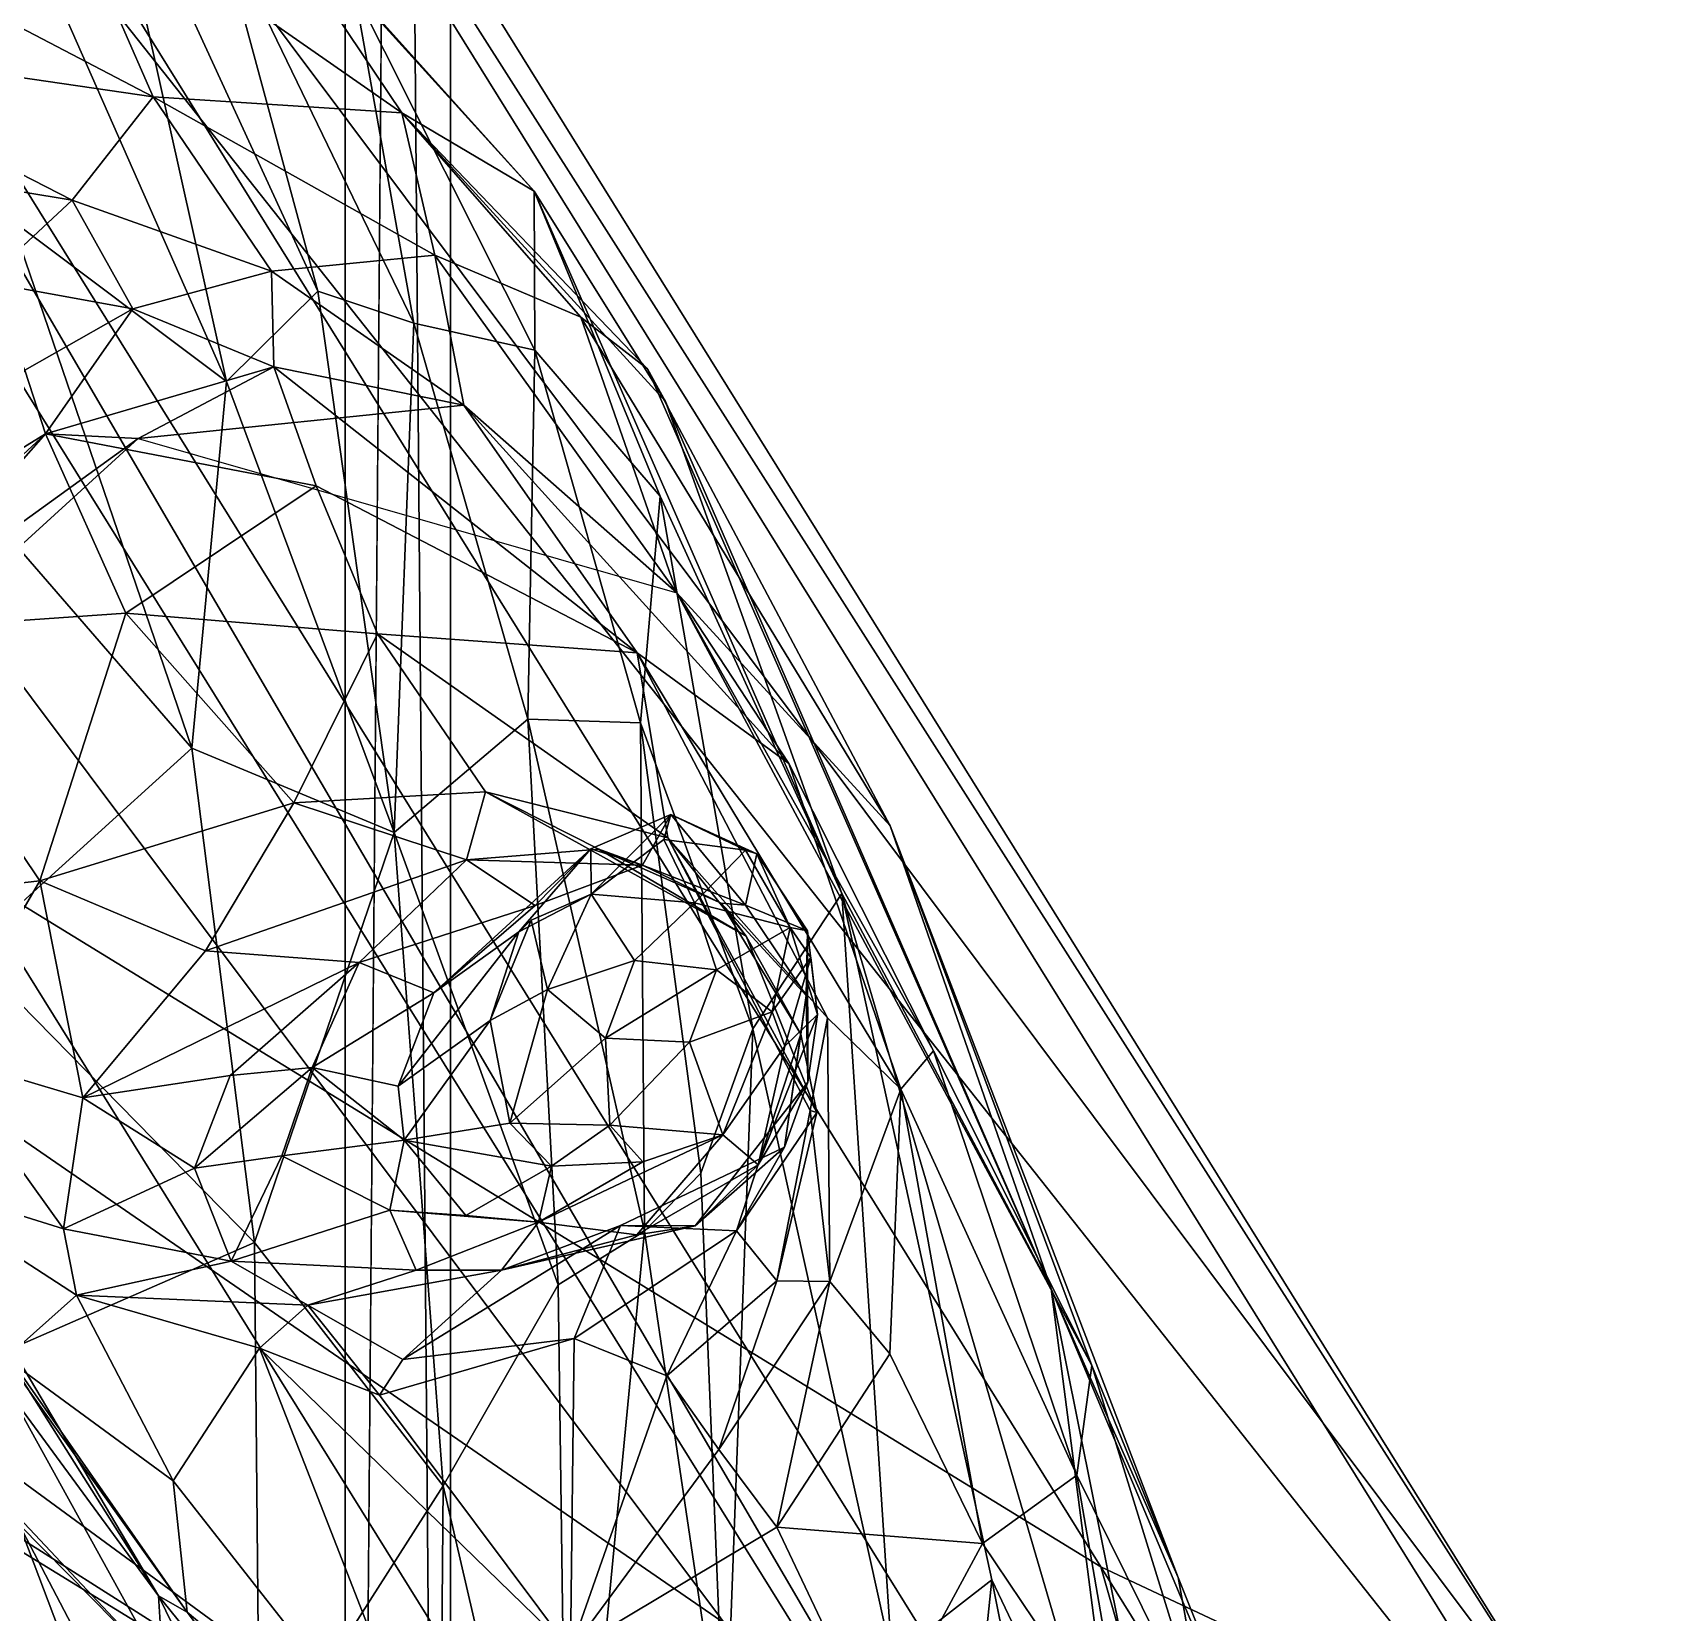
# Model space of a CAD drawing. Header units: metres. Extents: x -7.7 to 8, y -8.9 to 8.6.
# Drawn here: x 6.163 to 7.969, y -2.557 to -0.795 of the extents above; entities that cross this region are included whole.
import ezdxf

# ---------------------------------------------------------------- set-up
doc = ezdxf.new("R2010")
doc.units = ezdxf.units.M
doc.layers.add('LIBERTY', color=1, linetype='CONTINUOUS')

msp = doc.modelspace()

# ---------------------------------------------------------------- linework, layer by layer
at = {"layer": 'LIBERTY', "color": 7}
for points in [[(-7.53329, 8.63299, 0.068), (6.51222, 8.63299, 0.068), (-7.65053, -5.52977, 0.068)], [(-7.65053, -5.52977, 0.068), (6.51222, 8.63299, 0.068), (-7.53329, -5.64701, 0.068)], [(6.51222, 8.63299, 0.068), (6.62947, 8.51574, 0.068), (-7.53329, -5.64701, 0.068)], [(6.62947, 8.51574, 0.068), (6.51222, -5.64701, 0.068), (-7.53329, -5.64701, 0.068)], [(-7.53329, 8.51574, 1.70282), (-7.53329, -5.52977, 1.70282), (6.51222, -5.52977, 1.70282)], [(6.51222, 8.51574, 1.70282), (-7.53329, 8.51574, 1.70282), (6.51222, -5.52977, 1.70282)], [(6.62947, 8.51574, 0.068), (6.62947, -5.52977, 0.068), (6.51222, -5.64701, 0.068)], [(6.51222, 8.51574, 1.70282), (6.51222, -5.52977, 1.70282), (6.62947, -5.52977, 1.58275)], [(6.62947, 8.51574, 1.58275), (6.51222, 8.51574, 1.70282), (6.62947, -5.52977, 1.58275)], [(6.62947, 8.51574, 0.068), (6.62947, -5.52977, 1.58275), (6.62947, -5.52977, 0.068)], [(6.62947, 8.51574, 1.58275), (6.62947, -5.52977, 1.58275), (6.62947, 8.51574, 0.068)]]:
    msp.add_3dface(points, dxfattribs=at)
at = {"layer": 'LIBERTY', "color": 6}
for points in [[(5.62472, 0.835184, 35.0532), (5.21463, 0.543574, 35.2725), (7.96931, -2.93474, 34.4246)], [(5.62472, 0.835184, 35.0532), (7.96931, -2.93474, 34.4246), (7.92345, -2.77378, 34.3275)], [(5.72459, 0.761822, 34.917), (5.62472, 0.835184, 35.0532), (7.92345, -2.77378, 34.3275)], [(5.72459, 0.761822, 34.917), (7.92345, -2.77378, 34.3275), (5.55437, 0.389197, 34.1031)], [(5.21463, 0.543574, 35.2725), (5.17995, 0.374539, 35.2082), (7.37881, -3.16107, 34.6187)], [(7.55921, -3.22635, 34.6438), (5.21463, 0.543574, 35.2725), (7.37881, -3.16107, 34.6187)], [(5.21463, 0.543574, 35.2725), (7.55921, -3.22635, 34.6438), (7.96931, -2.93474, 34.4246)], [(5.55437, 0.389197, 34.1031), (7.35509, -2.50623, 33.6203), (2.68287, 0.361158, 28.6955)], [(5.55437, 0.389197, 34.1031), (7.92345, -2.77378, 34.3275), (7.35509, -2.50623, 33.6203)], [(7.37881, -3.16107, 34.6187), (5.17995, 0.374539, 35.2082), (5.00973, 0.001915, 34.3944)], [(2.68287, 0.361158, 28.6955), (7.73809, -3.12207, 33.5176), (5.24294, -3.75526, 28.0091)], [(7.35509, -2.50623, 33.6203), (7.73809, -3.12207, 33.5176), (2.68287, 0.361158, 28.6955)], [(7.37881, -3.16107, 34.6187), (5.00973, 0.001915, 34.3944), (6.81045, -2.89351, 33.9115)], [(6.81045, -2.89351, 33.9115), (5.00973, 0.001915, 34.3944), (5.92538, -2.24505, 33.1186)], [(4.56788, -1.56764, 31.4807), (7.19345, -3.50935, 33.8088), (4.51649, -1.50953, 31.4619)], [(7.19345, -3.50935, 33.8088), (4.94154, -1.82965, 31.8311), (4.51649, -1.50953, 31.4619)], [(7.19345, -3.50935, 33.8088), (4.56788, -1.56764, 31.4807), (4.6174, -1.64483, 31.4706)], [(7.19345, -3.50935, 33.8088), (4.6174, -1.64483, 31.4706), (4.64393, -1.69986, 31.4471)], [(7.19345, -3.50935, 33.8088), (4.64393, -1.69986, 31.4471), (4.65513, -1.74391, 31.4094)], [(4.74397, -1.85594, 31.4266), (7.19345, -3.50935, 33.8088), (4.65513, -1.74391, 31.4094)], [(7.19345, -3.50935, 33.8088), (5.2336, -1.92613, 32.249), (4.94154, -1.82965, 31.8311)], [(7.19345, -3.50935, 33.8088), (4.74397, -1.85594, 31.4266), (4.79554, -1.93885, 31.4128)], [(7.19345, -3.50935, 33.8088), (6.81045, -2.89351, 33.9115), (5.2336, -1.92613, 32.249)], [(6.81045, -2.89351, 33.9115), (5.63088, -2.14464, 32.7014), (5.2336, -1.92613, 32.249)], [(7.19345, -3.50935, 33.8088), (4.79554, -1.93885, 31.4128), (4.94421, -2.17485, 31.377)], [(6.81045, -2.89351, 33.9115), (5.92538, -2.24505, 33.1186), (5.63088, -2.14464, 32.7014)], [(7.19345, -3.50935, 33.8088), (4.94421, -2.17485, 31.377), (5.00449, -2.27177, 31.3608)], [(7.19345, -3.50935, 33.8088), (5.00449, -2.27177, 31.3608), (5.10588, -2.4348, 31.3337)], [(7.19345, -3.50935, 33.8088), (5.10588, -2.4348, 31.3337), (5.1658, -2.53116, 31.3176)], [(7.35509, -2.50623, 33.6203), (7.40095, -2.66719, 33.7174), (7.73809, -3.12207, 33.5176)], [(7.92345, -2.77378, 34.3275), (7.40095, -2.66719, 33.7174), (7.35509, -2.50623, 33.6203)], [(7.19345, -3.50935, 33.8088), (5.1658, -2.53116, 31.3176), (5.18218, -2.55749, 31.3132)]]:
    msp.add_3dface(points, dxfattribs=at)
at = {"layer": 'LIBERTY', "color": 8}
for points in [[(5.97023, -0.256138, 30.1948), (6.37964, -1.18409, 30.0644), (6.13984, -1.00391, 29.9096)], [(5.97023, -0.256138, 30.1948), (6.2404, -0.558251, 30.3945), (6.37964, -1.18409, 30.0644)], [(6.2404, -0.558251, 30.3945), (6.48172, -1.08333, 30.2557), (6.37964, -1.18409, 30.0644)], [(6.2404, -0.558251, 30.3945), (6.36791, -0.662469, 30.6265), (6.48172, -1.08333, 30.2557)], [(6.18762, -0.613962, 31.3455), (6.57536, -0.884526, 31.3569), (6.38076, -0.594638, 31.1863)], [(6.38076, -0.594638, 31.1863), (6.57536, -0.884526, 31.3569), (6.72279, -0.971605, 31.1239)], [(6.38076, -0.594638, 31.1863), (6.72279, -0.971605, 31.1239), (6.52261, -0.748715, 30.9052)], [(5.89264, -0.65455, 31.3877), (6.29811, -0.866522, 31.4408), (6.18762, -0.613962, 31.3455)], [(6.29811, -0.866522, 31.4408), (6.57536, -0.884526, 31.3569), (6.18762, -0.613962, 31.3455)], [(6.29811, -0.866522, 31.4408), (5.89264, -0.65455, 31.3877), (5.85691, -0.802187, 31.3677)], [(6.36791, -0.662469, 30.6265), (6.58863, -1.11911, 30.408), (6.48172, -1.08333, 30.2557)], [(6.36791, -0.662469, 30.6265), (6.52261, -0.748715, 30.9052), (6.58863, -1.11911, 30.408)], [(6.52261, -0.748715, 30.9052), (6.72355, -1.14901, 30.7595), (6.58863, -1.11911, 30.408)], [(6.52261, -0.748715, 30.9052), (6.72279, -0.971605, 31.1239), (6.72355, -1.14901, 30.7595)], [(6.20749, -0.981936, 31.4333), (5.85691, -0.802187, 31.3677), (5.74243, -0.904964, 31.2652)], [(6.20749, -0.981936, 31.4333), (6.29811, -0.866522, 31.4408), (5.85691, -0.802187, 31.3677)], [(6.42992, -1.06099, 31.5644), (6.29811, -0.866522, 31.4408), (6.20749, -0.981936, 31.4333)], [(6.29811, -0.866522, 31.4408), (6.61198, -1.04317, 31.5351), (6.57536, -0.884526, 31.3569)], [(6.42992, -1.06099, 31.5644), (6.61198, -1.04317, 31.5351), (6.29811, -0.866522, 31.4408)], [(6.57536, -0.884526, 31.3569), (6.86949, -1.20635, 31.3201), (6.72279, -0.971605, 31.1239)], [(6.57536, -0.884526, 31.3569), (6.84937, -1.16984, 31.4229), (6.86949, -1.20635, 31.3201)], [(6.77506, -1.11232, 31.4761), (6.84937, -1.16984, 31.4229), (6.57536, -0.884526, 31.3569)], [(6.61198, -1.04317, 31.5351), (6.77506, -1.11232, 31.4761), (6.57536, -0.884526, 31.3569)], [(6.10953, -1.07299, 31.3394), (6.20749, -0.981936, 31.4333), (5.74243, -0.904964, 31.2652)], [(6.72279, -0.971605, 31.1239), (7.06613, -1.7552, 31.1621), (6.8633, -1.31184, 30.9493)], [(6.86949, -1.20635, 31.3201), (7.06613, -1.7552, 31.1621), (6.72279, -0.971605, 31.1239)], [(6.72279, -0.971605, 31.1239), (6.8633, -1.31184, 30.9493), (6.72355, -1.14901, 30.7595)], [(6.27521, -1.10301, 31.5105), (6.20749, -0.981936, 31.4333), (6.10953, -1.07299, 31.3394)], [(6.27521, -1.10301, 31.5105), (6.42992, -1.06099, 31.5644), (6.20749, -0.981936, 31.4333)], [(6.13984, -1.00391, 29.9096), (6.34092, -1.59288, 29.9591), (5.96827, -1.16279, 29.8375)], [(6.37964, -1.18409, 30.0644), (6.34092, -1.59288, 29.9591), (6.13984, -1.00391, 29.9096)], [(6.42992, -1.06099, 31.5644), (6.64466, -1.21044, 31.7184), (6.61198, -1.04317, 31.5351)], [(6.61198, -1.04317, 31.5351), (6.88214, -1.41979, 31.684), (6.77506, -1.11232, 31.4761)], [(6.64466, -1.21044, 31.7184), (6.88214, -1.41979, 31.684), (6.61198, -1.04317, 31.5351)], [(6.43265, -1.1676, 31.721), (6.42992, -1.06099, 31.5644), (6.27521, -1.10301, 31.5105)], [(6.43265, -1.1676, 31.721), (6.64466, -1.21044, 31.7184), (6.42992, -1.06099, 31.5644)], [(6.15495, -1.17127, 31.3924), (6.27521, -1.10301, 31.5105), (6.10953, -1.07299, 31.3394)], [(6.48172, -1.08333, 30.2557), (6.56669, -1.68707, 30.1034), (6.37964, -1.18409, 30.0644)], [(6.48172, -1.08333, 30.2557), (6.58863, -1.11911, 30.408), (6.56669, -1.68707, 30.1034)], [(6.17785, -1.24238, 31.6054), (6.27521, -1.10301, 31.5105), (6.15495, -1.17127, 31.3924)], [(6.17785, -1.24238, 31.6054), (6.43265, -1.1676, 31.721), (6.27521, -1.10301, 31.5105)], [(6.58863, -1.11911, 30.408), (6.71571, -1.5606, 30.3823), (6.56669, -1.68707, 30.1034)], [(6.58863, -1.11911, 30.408), (6.72355, -1.14901, 30.7595), (6.71571, -1.5606, 30.3823)], [(6.77506, -1.11232, 31.4761), (7.12014, -1.67962, 31.6004), (6.84937, -1.16984, 31.4229)], [(6.88214, -1.41979, 31.684), (7.12014, -1.67962, 31.6004), (6.77506, -1.11232, 31.4761)], [(6.72355, -1.14901, 30.7595), (6.84171, -1.56492, 30.6757), (6.71571, -1.5606, 30.3823)], [(6.72355, -1.14901, 30.7595), (6.8633, -1.31184, 30.9493), (6.84171, -1.56492, 30.6757)], [(6.34092, -1.59288, 29.9591), (6.09163, -1.81887, 29.8441), (5.96827, -1.16279, 29.8375)], [(6.17785, -1.24238, 31.6054), (6.15495, -1.17127, 31.3924), (6.01296, -1.34427, 31.2302)], [(6.47979, -1.30034, 31.9331), (6.43265, -1.1676, 31.721), (6.17785, -1.24238, 31.6054)], [(6.28118, -1.2475, 31.6776), (6.43265, -1.1676, 31.721), (6.17785, -1.24238, 31.6054)], [(6.64466, -1.21044, 31.7184), (6.43265, -1.1676, 31.721), (6.28118, -1.2475, 31.6776)], [(6.43265, -1.1676, 31.721), (6.83799, -1.48661, 31.9846), (6.64466, -1.21044, 31.7184)], [(6.47979, -1.30034, 31.9331), (6.83799, -1.48661, 31.9846), (6.43265, -1.1676, 31.721)], [(6.84937, -1.16984, 31.4229), (7.29947, -2.19607, 31.5476), (6.86949, -1.20635, 31.3201)], [(7.12014, -1.67962, 31.6004), (7.29947, -2.19607, 31.5476), (6.84937, -1.16984, 31.4229)], [(6.37964, -1.18409, 30.0644), (6.56669, -1.68707, 30.1034), (6.34092, -1.59288, 29.9591)], [(6.86949, -1.20635, 31.3201), (7.29947, -2.19607, 31.5476), (7.06613, -1.7552, 31.1621)], [(6.88214, -1.41979, 31.684), (6.64466, -1.21044, 31.7184), (6.28118, -1.2475, 31.6776)], [(6.64466, -1.21044, 31.7184), (7.00696, -1.61004, 31.8849), (6.88214, -1.41979, 31.684)], [(6.83799, -1.48661, 31.9846), (7.00696, -1.61004, 31.8849), (6.64466, -1.21044, 31.7184)], [(5.9618, -1.44213, 31.3398), (6.17785, -1.24238, 31.6054), (6.01296, -1.34427, 31.2302)], [(5.98414, -1.46229, 31.618), (6.17785, -1.24238, 31.6054), (5.9618, -1.44213, 31.3398)], [(5.98414, -1.46229, 31.618), (6.28118, -1.2475, 31.6776), (6.17785, -1.24238, 31.6054)], [(5.98414, -1.46229, 31.618), (6.26754, -1.44241, 31.9934), (6.17785, -1.24238, 31.6054)], [(6.26754, -1.44241, 31.9934), (6.47979, -1.30034, 31.9331), (6.17785, -1.24238, 31.6054)], [(5.99243, -1.51089, 31.6234), (6.28118, -1.2475, 31.6776), (5.98414, -1.46229, 31.618)], [(6.26754, -1.44241, 31.9934), (6.54836, -1.4653, 32.1251), (6.47979, -1.30034, 31.9331)], [(6.54836, -1.4653, 32.1251), (6.83799, -1.48661, 31.9846), (6.47979, -1.30034, 31.9331)], [(6.8633, -1.31184, 30.9493), (6.96678, -1.90604, 30.8285), (6.84171, -1.56492, 30.6757)], [(6.8633, -1.31184, 30.9493), (7.06613, -1.7552, 31.1621), (6.96678, -1.90604, 30.8285)], [(6.88214, -1.41979, 31.684), (7.34502, -2.28152, 31.8884), (7.12014, -1.67962, 31.6004)], [(7.16842, -1.93062, 31.9042), (7.34502, -2.28152, 31.8884), (6.88214, -1.41979, 31.684)], [(7.00696, -1.61004, 31.8849), (7.16842, -1.93062, 31.9042), (6.88214, -1.41979, 31.684)], [(6.17156, -1.74095, 32.0648), (6.26754, -1.44241, 31.9934), (5.98414, -1.46229, 31.618)], [(6.17156, -1.74095, 32.0648), (6.45495, -1.65392, 32.2986), (6.26754, -1.44241, 31.9934)], [(6.45495, -1.65392, 32.2986), (6.54836, -1.4653, 32.1251), (6.26754, -1.44241, 31.9934)], [(6.17156, -1.74095, 32.0648), (5.98414, -1.46229, 31.618), (5.90352, -1.77135, 31.6046)], [(6.45495, -1.65392, 32.2986), (6.66848, -1.64178, 32.3812), (6.54836, -1.4653, 32.1251)], [(6.54836, -1.4653, 32.1251), (6.87203, -1.69307, 32.2346), (6.83799, -1.48661, 31.9846)], [(6.66848, -1.64178, 32.3812), (6.87203, -1.69307, 32.2346), (6.54836, -1.4653, 32.1251)], [(6.83799, -1.48661, 31.9846), (7.13175, -1.97346, 32.0319), (7.00696, -1.61004, 31.8849)], [(7.05008, -1.89381, 32.1362), (7.13175, -1.97346, 32.0319), (6.83799, -1.48661, 31.9846)], [(6.87203, -1.69307, 32.2346), (7.05008, -1.89381, 32.1362), (6.83799, -1.48661, 31.9846)], [(6.71571, -1.5606, 30.3823), (6.74952, -2.19148, 30.1747), (6.56669, -1.68707, 30.1034)], [(6.71571, -1.5606, 30.3823), (6.84611, -2.13182, 30.4026), (6.74952, -2.19148, 30.1747)], [(6.84171, -1.56492, 30.6757), (6.84611, -2.13182, 30.4026), (6.71571, -1.5606, 30.3823)], [(6.84171, -1.56492, 30.6757), (6.90876, -2.06698, 30.6003), (6.84611, -2.13182, 30.4026)], [(6.84171, -1.56492, 30.6757), (6.96678, -1.90604, 30.8285), (6.90876, -2.06698, 30.6003)], [(6.34092, -1.59288, 29.9591), (6.41116, -2.14452, 29.9027), (6.09163, -1.81887, 29.8441)], [(6.34092, -1.59288, 29.9591), (6.56669, -1.68707, 30.1034), (6.41116, -2.14452, 29.9027)], [(7.13175, -1.97346, 32.0319), (7.16842, -1.93062, 31.9042), (7.00696, -1.61004, 31.8849)], [(6.64745, -1.71759, 32.6404), (6.66848, -1.64178, 32.3812), (6.45495, -1.65392, 32.2986)], [(6.64745, -1.71759, 32.6404), (6.79519, -1.70574, 32.725), (6.66848, -1.64178, 32.3812)], [(6.66848, -1.64178, 32.3812), (6.95946, -1.80251, 32.532), (6.87203, -1.69307, 32.2346)], [(6.79519, -1.70574, 32.725), (6.95946, -1.80251, 32.532), (6.66848, -1.64178, 32.3812)], [(6.35645, -1.81893, 32.2583), (6.45495, -1.65392, 32.2986), (6.17156, -1.74095, 32.0648)], [(6.64745, -1.71759, 32.6404), (6.45495, -1.65392, 32.2986), (6.35645, -1.81893, 32.2583)], [(6.78611, -1.70522, 33.2536), (6.87547, -1.66696, 33.3022), (6.84366, -1.7234, 32.9192)], [(6.78661, -1.75585, 33.5038), (6.87547, -1.66696, 33.3022), (6.78611, -1.70522, 33.2536)], [(6.78661, -1.75585, 33.5038), (6.86763, -1.69504, 33.4694), (6.87547, -1.66696, 33.3022)], [(6.87547, -1.66696, 33.3022), (6.9585, -1.7681, 32.9689), (6.84366, -1.7234, 32.9192)], [(6.86763, -1.69504, 33.4694), (6.95871, -1.70674, 33.4578), (6.87547, -1.66696, 33.3022)], [(6.87547, -1.66696, 33.3022), (6.97139, -1.711, 33.1999), (6.9585, -1.7681, 32.9689)], [(6.87547, -1.66696, 33.3022), (6.95871, -1.70674, 33.4578), (6.97139, -1.711, 33.1999)], [(7.12014, -1.67962, 31.6004), (7.44105, -2.51802, 31.8442), (7.29947, -2.19607, 31.5476)], [(7.34502, -2.28152, 31.8884), (7.44105, -2.51802, 31.8442), (7.12014, -1.67962, 31.6004)], [(6.56669, -1.68707, 30.1034), (6.62133, -2.41593, 30.029), (6.41116, -2.14452, 29.9027)], [(6.56669, -1.68707, 30.1034), (6.74952, -2.19148, 30.1747), (6.62133, -2.41593, 30.029)], [(6.78661, -1.75585, 33.5038), (6.90178, -1.76533, 33.5343), (6.86763, -1.69504, 33.4694)], [(6.86763, -1.69504, 33.4694), (6.90178, -1.76533, 33.5343), (6.95871, -1.70674, 33.4578)], [(6.87203, -1.69307, 32.2346), (7.03092, -1.99725, 32.2638), (7.05008, -1.89381, 32.1362)], [(7.03826, -1.99942, 32.4504), (7.03092, -1.99725, 32.2638), (6.87203, -1.69307, 32.2346)], [(6.95946, -1.80251, 32.532), (7.03826, -1.99942, 32.4504), (6.87203, -1.69307, 32.2346)], [(6.78611, -1.70522, 33.2536), (6.72414, -1.76833, 32.9294), (6.61108, -1.86598, 32.8757)], [(6.70575, -1.79788, 33.2247), (6.78611, -1.70522, 33.2536), (6.61108, -1.86598, 32.8757)], [(6.84366, -1.7234, 32.9192), (6.79519, -1.70574, 32.725), (6.64745, -1.71759, 32.6404)], [(6.78661, -1.75585, 33.5038), (6.78611, -1.70522, 33.2536), (6.70575, -1.79788, 33.2247)], [(6.72414, -1.76833, 32.9294), (6.78611, -1.70522, 33.2536), (6.84366, -1.7234, 32.9192)], [(6.79519, -1.70574, 32.725), (6.93159, -1.76578, 32.7788), (6.95946, -1.80251, 32.532)], [(6.84366, -1.7234, 32.9192), (6.93159, -1.76578, 32.7788), (6.79519, -1.70574, 32.725)], [(6.90178, -1.76533, 33.5343), (7.00848, -1.7931, 33.4931), (6.95871, -1.70674, 33.4578)], [(6.97139, -1.711, 33.1999), (7.0279, -1.79659, 33.1409), (6.9585, -1.7681, 32.9689)], [(6.95871, -1.70674, 33.4578), (7.00848, -1.7931, 33.4931), (6.97139, -1.711, 33.1999)], [(6.97139, -1.711, 33.1999), (7.00848, -1.7931, 33.4931), (7.0279, -1.79659, 33.1409)], [(6.52766, -1.832, 32.6245), (6.64745, -1.71759, 32.6404), (6.35645, -1.81893, 32.2583)], [(6.72414, -1.76833, 32.9294), (6.64745, -1.71759, 32.6404), (6.52766, -1.832, 32.6245)], [(6.72414, -1.76833, 32.9294), (6.84366, -1.7234, 32.9192), (6.64745, -1.71759, 32.6404)], [(6.84366, -1.7234, 32.9192), (6.9585, -1.7681, 32.9689), (6.93159, -1.76578, 32.7788)], [(6.05857, -1.93496, 31.9388), (6.17156, -1.74095, 32.0648), (5.90352, -1.77135, 31.6046)], [(6.21966, -1.98298, 32.1187), (6.17156, -1.74095, 32.0648), (6.05857, -1.93496, 31.9388)], [(6.21966, -1.98298, 32.1187), (6.35645, -1.81893, 32.2583), (6.17156, -1.74095, 32.0648)], [(6.61108, -1.86598, 32.8757), (6.72414, -1.76833, 32.9294), (6.52766, -1.832, 32.6245)], [(6.7196, -1.785, 33.4054), (6.78661, -1.75585, 33.5038), (6.70575, -1.79788, 33.2247)], [(6.73798, -1.86231, 33.4665), (6.78661, -1.75585, 33.5038), (6.7196, -1.785, 33.4054)], [(6.83484, -1.82995, 33.5191), (6.78661, -1.75585, 33.5038), (6.73798, -1.86231, 33.4665)], [(6.83484, -1.82995, 33.5191), (6.90178, -1.76533, 33.5343), (6.78661, -1.75585, 33.5038)], [(6.90178, -1.76533, 33.5343), (6.83484, -1.82995, 33.5191), (6.92627, -1.84034, 33.5098)], [(6.90178, -1.76533, 33.5343), (6.92627, -1.84034, 33.5098), (7.00848, -1.7931, 33.4931)], [(6.93159, -1.76578, 32.7788), (7.02044, -1.9119, 32.6737), (6.95946, -1.80251, 32.532)], [(6.93159, -1.76578, 32.7788), (7.02618, -1.86878, 32.8888), (7.02044, -1.9119, 32.6737)], [(6.9585, -1.7681, 32.9689), (7.02618, -1.86878, 32.8888), (6.93159, -1.76578, 32.7788)], [(6.9585, -1.7681, 32.9689), (7.0279, -1.79659, 33.1409), (7.02618, -1.86878, 32.8888)], [(7.06613, -1.7552, 31.1621), (7.12187, -2.60734, 30.8495), (6.96678, -1.90604, 30.8285)], [(7.06613, -1.7552, 31.1621), (7.2333, -2.52069, 31.122), (7.12187, -2.60734, 30.8495)], [(7.06613, -1.7552, 31.1621), (7.38229, -2.83284, 31.3624), (7.2333, -2.52069, 31.122)], [(7.29947, -2.19607, 31.5476), (7.38229, -2.83284, 31.3624), (7.06613, -1.7552, 31.1621)], [(6.67381, -1.89687, 33.3074), (6.7196, -1.785, 33.4054), (6.70575, -1.79788, 33.2247)], [(6.73798, -1.86231, 33.4665), (6.7196, -1.785, 33.4054), (6.67381, -1.89687, 33.3074)], [(6.57136, -1.96984, 32.8853), (6.70575, -1.79788, 33.2247), (6.61108, -1.86598, 32.8757)], [(6.67381, -1.89687, 33.3074), (6.70575, -1.79788, 33.2247), (6.57136, -1.96984, 32.8853)], [(7.00848, -1.7931, 33.4931), (6.92627, -1.84034, 33.5098), (6.98835, -1.88707, 33.4336)], [(6.95946, -1.80251, 32.532), (7.02044, -1.9119, 32.6737), (7.03826, -1.99942, 32.4504)], [(7.00848, -1.7931, 33.4931), (6.98835, -1.88707, 33.4336), (7.03163, -1.82629, 33.3713)], [(7.0279, -1.79659, 33.1409), (7.00848, -1.7931, 33.4931), (7.0391, -1.88987, 33.1245)], [(7.00848, -1.7931, 33.4931), (7.03163, -1.82629, 33.3713), (7.0391, -1.88987, 33.1245)], [(7.0279, -1.79659, 33.1409), (7.02808, -1.96563, 32.9323), (7.02618, -1.86878, 32.8888)], [(7.0279, -1.79659, 33.1409), (7.0391, -1.88987, 33.1245), (7.02808, -1.96563, 32.9323)], [(6.09163, -1.81887, 29.8441), (6.41116, -2.14452, 29.9027), (6.01984, -2.31482, 29.8418)], [(6.52766, -1.832, 32.6245), (6.35645, -1.81893, 32.2583), (6.21966, -1.98298, 32.1187)], [(6.38388, -1.95794, 32.3837), (6.52766, -1.832, 32.6245), (6.21966, -1.98298, 32.1187)], [(6.47539, -1.94922, 32.5853), (6.52766, -1.832, 32.6245), (6.38388, -1.95794, 32.3837)], [(6.61108, -1.86598, 32.8757), (6.52766, -1.832, 32.6245), (6.47539, -1.94922, 32.5853)], [(6.83484, -1.82995, 33.5191), (6.73798, -1.86231, 33.4665), (6.80242, -1.9166, 33.4653)], [(6.92627, -1.84034, 33.5098), (6.83484, -1.82995, 33.5191), (6.80242, -1.9166, 33.4653)], [(6.92627, -1.84034, 33.5098), (6.80242, -1.9166, 33.4653), (6.89605, -1.921, 33.4522)], [(6.92627, -1.84034, 33.5098), (6.89605, -1.921, 33.4522), (6.98835, -1.88707, 33.4336)], [(7.03163, -1.82629, 33.3713), (6.98835, -1.88707, 33.4336), (7.00235, -1.92525, 33.2911)], [(7.03163, -1.82629, 33.3713), (7.00235, -1.92525, 33.2911), (7.0391, -1.88987, 33.1245)], [(6.57136, -1.96984, 32.8853), (6.61108, -1.86598, 32.8757), (6.47539, -1.94922, 32.5853)], [(6.6959, -2.01113, 33.3527), (6.73798, -1.86231, 33.4665), (6.67381, -1.89687, 33.3074)], [(6.80242, -1.9166, 33.4653), (6.73798, -1.86231, 33.4665), (6.6959, -2.01113, 33.3527)], [(7.02618, -1.86878, 32.8888), (7.00225, -2.03793, 32.6761), (7.02044, -1.9119, 32.6737)], [(7.02618, -1.86878, 32.8888), (7.02808, -1.96563, 32.9323), (7.00225, -2.03793, 32.6761)], [(6.98835, -1.88707, 33.4336), (6.89605, -1.921, 33.4522), (6.93321, -2.02423, 33.3229)], [(6.98835, -1.88707, 33.4336), (6.93321, -2.02423, 33.3229), (7.00235, -1.92525, 33.2911)], [(7.0391, -1.88987, 33.1245), (6.97277, -2.05769, 32.9469), (7.02808, -1.96563, 32.9323)], [(7.0391, -1.88987, 33.1245), (7.00235, -1.92525, 33.2911), (6.97277, -2.05769, 32.9469)], [(7.03092, -1.99725, 32.2638), (7.0526, -2.18791, 32.1575), (7.05008, -1.89381, 32.1362)], [(7.05008, -1.89381, 32.1362), (7.0526, -2.18791, 32.1575), (7.13175, -1.97346, 32.0319)], [(6.67381, -1.89687, 33.3074), (6.57136, -1.96984, 32.8853), (6.57805, -2.03036, 32.7965)], [(6.6959, -2.01113, 33.3527), (6.67381, -1.89687, 33.3074), (6.57805, -2.03036, 32.7965)], [(6.90876, -2.06698, 30.6003), (6.96678, -1.90604, 30.8285), (6.93609, -2.73783, 30.5509)], [(6.96678, -1.90604, 30.8285), (7.12187, -2.60734, 30.8495), (6.93609, -2.73783, 30.5509)], [(7.03826, -1.99942, 32.4504), (7.02044, -1.9119, 32.6737), (6.94844, -2.13144, 32.4028)], [(7.02044, -1.9119, 32.6737), (7.00225, -2.03793, 32.6761), (6.94844, -2.13144, 32.4028)], [(6.80751, -2.01364, 33.3655), (6.80242, -1.9166, 33.4653), (6.6959, -2.01113, 33.3527)], [(6.89605, -1.921, 33.4522), (6.80242, -1.9166, 33.4653), (6.80751, -2.01364, 33.3655)], [(6.89605, -1.921, 33.4522), (6.80751, -2.01364, 33.3655), (6.93321, -2.02423, 33.3229)], [(7.00235, -1.92525, 33.2911), (6.93321, -2.02423, 33.3229), (6.97277, -2.05769, 32.9469)], [(7.13175, -1.97346, 32.0319), (7.32824, -2.40404, 32.0217), (7.16842, -1.93062, 31.9042)], [(7.16842, -1.93062, 31.9042), (7.32824, -2.40404, 32.0217), (7.34502, -2.28152, 31.8884)], [(6.19802, -2.12911, 31.9743), (6.05857, -1.93496, 31.9388), (6.00618, -2.06922, 31.6723)], [(6.19802, -2.12911, 31.9743), (6.21966, -1.98298, 32.1187), (6.05857, -1.93496, 31.9388)], [(6.44158, -2.04754, 32.4301), (6.47539, -1.94922, 32.5853), (6.34421, -2.06146, 32.2568)], [(6.47539, -1.94922, 32.5853), (6.38388, -1.95794, 32.3837), (6.34421, -2.06146, 32.2568)], [(6.57805, -2.03036, 32.7965), (6.47539, -1.94922, 32.5853), (6.44158, -2.04754, 32.4301)], [(6.57805, -2.03036, 32.7965), (6.57136, -1.96984, 32.8853), (6.47539, -1.94922, 32.5853)], [(6.34421, -2.06146, 32.2568), (6.38388, -1.95794, 32.3837), (6.21966, -1.98298, 32.1187)], [(7.00225, -2.03793, 32.6761), (7.02808, -1.96563, 32.9323), (6.90258, -2.12588, 32.66)], [(7.02808, -1.96563, 32.9323), (6.97277, -2.05769, 32.9469), (6.90258, -2.12588, 32.66)], [(6.34421, -2.06146, 32.2568), (6.21966, -1.98298, 32.1187), (6.19802, -2.12911, 31.9743)], [(7.0526, -2.18791, 32.1575), (7.11952, -2.26839, 32.0948), (7.13175, -1.97346, 32.0319)], [(7.11952, -2.26839, 32.0948), (7.223, -2.48002, 32.0725), (7.13175, -1.97346, 32.0319)], [(7.13175, -1.97346, 32.0319), (7.223, -2.48002, 32.0725), (7.32824, -2.40404, 32.0217)], [(7.03826, -1.99942, 32.4504), (6.94844, -2.13144, 32.4028), (6.99366, -2.18704, 32.2676)], [(7.03092, -1.99725, 32.2638), (6.99366, -2.18704, 32.2676), (7.0526, -2.18791, 32.1575)], [(7.03826, -1.99942, 32.4504), (6.99366, -2.18704, 32.2676), (7.03092, -1.99725, 32.2638)], [(6.74219, -2.05924, 33.2391), (6.6959, -2.01113, 33.3527), (6.57805, -2.03036, 32.7965)], [(6.80751, -2.01364, 33.3655), (6.6959, -2.01113, 33.3527), (6.74219, -2.05924, 33.2391)], [(6.80751, -2.01364, 33.3655), (6.74219, -2.05924, 33.2391), (6.84432, -2.05431, 33.2369)], [(6.93321, -2.02423, 33.3229), (6.80751, -2.01364, 33.3655), (6.84432, -2.05431, 33.2369)], [(6.56179, -2.10838, 32.5417), (6.57805, -2.03036, 32.7965), (6.44158, -2.04754, 32.4301)], [(6.64659, -2.11406, 32.8927), (6.57805, -2.03036, 32.7965), (6.56179, -2.10838, 32.5417)], [(6.64659, -2.11406, 32.8927), (6.74219, -2.05924, 33.2391), (6.57805, -2.03036, 32.7965)], [(6.8373, -2.13569, 32.8425), (6.93321, -2.02423, 33.3229), (6.72777, -2.12165, 32.8188)], [(6.93321, -2.02423, 33.3229), (6.84432, -2.05431, 33.2369), (6.72777, -2.12165, 32.8188)], [(7.00225, -2.03793, 32.6761), (6.81918, -2.12541, 32.454), (6.94844, -2.13144, 32.4028)], [(7.00225, -2.03793, 32.6761), (6.90258, -2.12588, 32.66), (6.81918, -2.12541, 32.454)], [(6.97277, -2.05769, 32.9469), (6.93321, -2.02423, 33.3229), (6.8373, -2.13569, 32.8425)], [(6.44158, -2.04754, 32.4301), (6.34421, -2.06146, 32.2568), (6.38505, -2.16534, 32.139)], [(6.56179, -2.10838, 32.5417), (6.44158, -2.04754, 32.4301), (6.38505, -2.16534, 32.139)], [(6.84432, -2.05431, 33.2369), (6.74219, -2.05924, 33.2391), (6.72777, -2.12165, 32.8188)], [(6.97277, -2.05769, 32.9469), (6.8373, -2.13569, 32.8425), (6.90258, -2.12588, 32.66)], [(6.2123, -2.20295, 31.8261), (6.00618, -2.06922, 31.6723), (6.13349, -2.27349, 31.6197)], [(6.2123, -2.20295, 31.8261), (6.19802, -2.12911, 31.9743), (6.00618, -2.06922, 31.6723)], [(6.38505, -2.16534, 32.139), (6.34421, -2.06146, 32.2568), (6.19802, -2.12911, 31.9743)], [(6.74219, -2.05924, 33.2391), (6.64659, -2.11406, 32.8927), (6.72777, -2.12165, 32.8188)], [(6.90876, -2.06698, 30.6003), (6.93609, -2.73783, 30.5509), (6.84611, -2.13182, 30.4026)], [(6.59118, -2.17536, 32.4155), (6.56179, -2.10838, 32.5417), (6.38505, -2.16534, 32.139)], [(6.72777, -2.12165, 32.8188), (6.56179, -2.10838, 32.5417), (6.59118, -2.17536, 32.4155)], [(6.72777, -2.12165, 32.8188), (6.64659, -2.11406, 32.8927), (6.56179, -2.10838, 32.5417)], [(6.38505, -2.16534, 32.139), (6.19802, -2.12911, 31.9743), (6.2123, -2.20295, 31.8261)], [(6.76766, -2.25137, 32.2459), (6.81918, -2.12541, 32.454), (6.5766, -2.27502, 32.1828)], [(6.81918, -2.12541, 32.454), (6.68633, -2.17513, 32.4351), (6.5766, -2.27502, 32.1828)], [(6.68633, -2.17513, 32.4351), (6.72777, -2.12165, 32.8188), (6.59118, -2.17536, 32.4155)], [(6.8373, -2.13569, 32.8425), (6.72777, -2.12165, 32.8188), (6.68633, -2.17513, 32.4351)], [(6.81918, -2.12541, 32.454), (6.90258, -2.12588, 32.66), (6.68633, -2.17513, 32.4351)], [(6.90258, -2.12588, 32.66), (6.8373, -2.13569, 32.8425), (6.68633, -2.17513, 32.4351)], [(6.94844, -2.13144, 32.4028), (6.81918, -2.12541, 32.454), (6.76766, -2.25137, 32.2459)], [(6.41116, -2.14452, 29.9027), (6.41665, -2.7366, 29.974), (6.01984, -2.31482, 29.8418)], [(6.62133, -2.41593, 30.029), (6.41665, -2.7366, 29.974), (6.41116, -2.14452, 29.9027)], [(6.84611, -2.13182, 30.4026), (6.76082, -3.01726, 30.2932), (6.74952, -2.19148, 30.1747)], [(6.84611, -2.13182, 30.4026), (6.93609, -2.73783, 30.5509), (6.76082, -3.01726, 30.2932)], [(6.94844, -2.13144, 32.4028), (6.76766, -2.25137, 32.2459), (6.87105, -2.29316, 32.2111)], [(6.99366, -2.18704, 32.2676), (6.94844, -2.13144, 32.4028), (6.87105, -2.29316, 32.2111)], [(6.47044, -2.21431, 32.1052), (6.38505, -2.16534, 32.139), (6.2123, -2.20295, 31.8261)], [(6.59118, -2.17536, 32.4155), (6.38505, -2.16534, 32.139), (6.47044, -2.21431, 32.1052)], [(6.5766, -2.27502, 32.1828), (6.68633, -2.17513, 32.4351), (6.47044, -2.21431, 32.1052)], [(6.68633, -2.17513, 32.4351), (6.59118, -2.17536, 32.4155), (6.47044, -2.21431, 32.1052)], [(6.30399, -2.53827, 31.4305), (6.09528, -2.18711, 31.2368), (6.13985, -2.31507, 31.153)], [(6.30399, -2.53827, 31.4305), (6.12165, -2.25022, 31.4266), (6.09528, -2.18711, 31.2368)], [(6.32017, -2.41024, 31.78), (6.2123, -2.20295, 31.8261), (6.13349, -2.27349, 31.6197)], [(6.41658, -2.26223, 31.97), (6.2123, -2.20295, 31.8261), (6.32017, -2.41024, 31.78)], [(6.41658, -2.26223, 31.97), (6.47044, -2.21431, 32.1052), (6.2123, -2.20295, 31.8261)], [(6.74952, -2.19148, 30.1747), (6.76082, -3.01726, 30.2932), (6.62133, -2.41593, 30.029)], [(6.99366, -2.18704, 32.2676), (6.87105, -2.29316, 32.2111), (6.92897, -2.3754, 32.1384)], [(7.0526, -2.18791, 32.1575), (6.99366, -2.18704, 32.2676), (6.92897, -2.3754, 32.1384)], [(7.0526, -2.18791, 32.1575), (6.92897, -2.3754, 32.1384), (6.9935, -2.46192, 32.0841)], [(7.11952, -2.26839, 32.0948), (7.0526, -2.18791, 32.1575), (6.9935, -2.46192, 32.0841)], [(7.29947, -2.19607, 31.5476), (7.42391, -2.81375, 31.5657), (7.38229, -2.83284, 31.3624)], [(7.56287, -2.8219, 31.9006), (7.42391, -2.81375, 31.5657), (7.29947, -2.19607, 31.5476)], [(7.44105, -2.51802, 31.8442), (7.56287, -2.8219, 31.9006), (7.29947, -2.19607, 31.5476)], [(6.5506, -2.31457, 32.0787), (6.47044, -2.21431, 32.1052), (6.41658, -2.26223, 31.97)], [(6.5766, -2.27502, 32.1828), (6.47044, -2.21431, 32.1052), (6.5506, -2.31457, 32.0787)], [(6.30399, -2.53827, 31.4305), (6.33605, -2.55683, 31.6199), (6.12165, -2.25022, 31.4266)], [(6.33605, -2.55683, 31.6199), (6.13349, -2.27349, 31.6197), (6.12165, -2.25022, 31.4266)], [(6.76766, -2.25137, 32.2459), (6.5766, -2.27502, 32.1828), (6.5506, -2.31457, 32.0787)], [(6.76766, -2.25137, 32.2459), (6.5506, -2.31457, 32.0787), (6.76347, -2.59944, 32.0052)], [(6.87105, -2.29316, 32.2111), (6.76766, -2.25137, 32.2459), (6.76347, -2.59944, 32.0052)], [(6.33605, -2.55683, 31.6199), (6.32017, -2.41024, 31.78), (6.13349, -2.27349, 31.6197)], [(6.62671, -2.80061, 31.7926), (6.41658, -2.26223, 31.97), (6.32017, -2.41024, 31.78)], [(6.76347, -2.59944, 32.0052), (6.41658, -2.26223, 31.97), (6.62671, -2.80061, 31.7926)], [(6.76347, -2.59944, 32.0052), (6.5506, -2.31457, 32.0787), (6.41658, -2.26223, 31.97)], [(7.11952, -2.26839, 32.0948), (6.9935, -2.46192, 32.0841), (7.223, -2.48002, 32.0725)], [(6.92897, -2.3754, 32.1384), (6.87105, -2.29316, 32.2111), (6.76347, -2.59944, 32.0052)], [(7.32824, -2.40404, 32.0217), (7.474, -2.69825, 32.0305), (7.34502, -2.28152, 31.8884)], [(7.34502, -2.28152, 31.8884), (7.474, -2.69825, 32.0305), (7.44105, -2.51802, 31.8442)], [(6.41665, -2.7366, 29.974), (6.1536, -2.81672, 29.9519), (6.01984, -2.31482, 29.8418)], [(6.30922, -2.62173, 31.3086), (6.13985, -2.31507, 31.153), (6.14867, -2.45897, 31.0482)], [(6.30922, -2.62173, 31.3086), (6.30399, -2.53827, 31.4305), (6.13985, -2.31507, 31.153)], [(6.9935, -2.46192, 32.0841), (6.92897, -2.3754, 32.1384), (6.76347, -2.59944, 32.0052)], [(6.62671, -2.80061, 31.7926), (6.32017, -2.41024, 31.78), (6.33605, -2.55683, 31.6199)], [(6.62133, -2.41593, 30.029), (6.61635, -3.0309, 30.1631), (6.41665, -2.7366, 29.974)], [(6.76082, -3.01726, 30.2932), (6.61635, -3.0309, 30.1631), (6.62133, -2.41593, 30.029)], [(7.223, -2.48002, 32.0725), (7.38251, -2.71728, 32.1112), (7.32824, -2.40404, 32.0217)], [(7.38251, -2.71728, 32.1112), (7.474, -2.69825, 32.0305), (7.32824, -2.40404, 32.0217)], [(6.28542, -2.82068, 31.0893), (6.14867, -2.45897, 31.0482), (6.13015, -2.59093, 30.9197)], [(6.28542, -2.82068, 31.0893), (6.39874, -2.93718, 31.2992), (6.14867, -2.45897, 31.0482)], [(6.39874, -2.93718, 31.2992), (6.30922, -2.62173, 31.3086), (6.14867, -2.45897, 31.0482)], [(7.10547, -2.69773, 32.071), (6.9935, -2.46192, 32.0841), (6.76347, -2.59944, 32.0052)], [(7.223, -2.48002, 32.0725), (6.9935, -2.46192, 32.0841), (7.10547, -2.69773, 32.071)], [(7.38251, -2.71728, 32.1112), (7.223, -2.48002, 32.0725), (7.10547, -2.69773, 32.071)], [(7.2333, -2.52069, 31.122), (7.19229, -2.91994, 30.9517), (7.12187, -2.60734, 30.8495)], [(7.2333, -2.52069, 31.122), (7.30603, -2.88147, 31.1515), (7.19229, -2.91994, 30.9517)], [(7.38229, -2.83284, 31.3624), (7.30603, -2.88147, 31.1515), (7.2333, -2.52069, 31.122)], [(7.474, -2.69825, 32.0305), (7.56287, -2.8219, 31.9006), (7.44105, -2.51802, 31.8442)], [(6.56218, -3.06691, 31.5063), (6.57605, -2.87475, 31.6277), (6.30399, -2.53827, 31.4305)], [(6.56218, -3.06691, 31.5063), (6.30399, -2.53827, 31.4305), (6.30922, -2.62173, 31.3086)], [(6.57605, -2.87475, 31.6277), (6.33605, -2.55683, 31.6199), (6.30399, -2.53827, 31.4305)], [(6.57605, -2.87475, 31.6277), (6.62671, -2.80061, 31.7926), (6.33605, -2.55683, 31.6199)]]:
    msp.add_3dface(points, dxfattribs=at)

doc.saveas('drawing.dxf')
